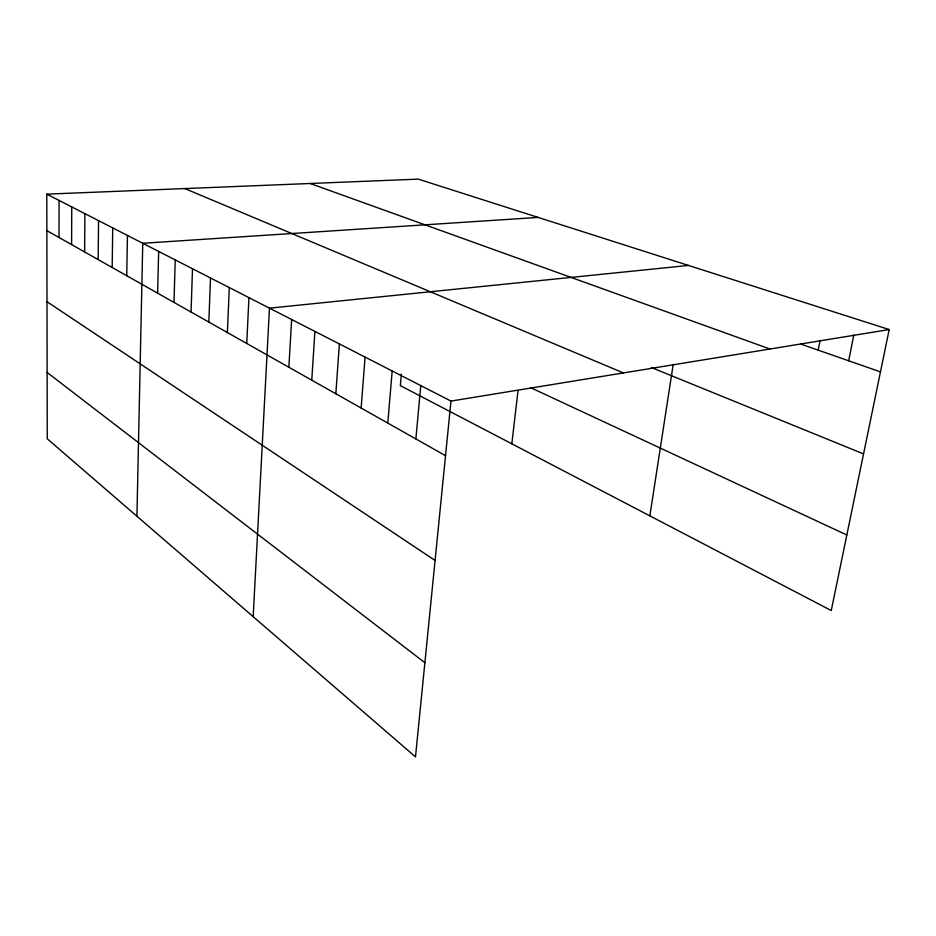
<?xml version="1.0" encoding="UTF-8"?>
<svg xmlns="http://www.w3.org/2000/svg" width="936" height="936" viewBox="0 0 936 936"><rect width="100%" height="100%" fill="white"/><g stroke="black" fill="none" stroke-linecap="round" stroke-linejoin="round"><path stroke-width="1.4" d="M59.015 237.498L59.05 200.421M71.592 244.6L71.756 206.926M84.626 251.959L84.907 213.665M98.151 259.588L98.561 220.65M112.18 267.509L112.729 227.904M126.734 275.734L127.448 235.439M136.925 516.251L142.752 243.278L538.165 217.421M157.611 293.155L158.664 251.421M173.991 302.398L175.231 259.904M191.049 312.027L192.5 268.749M208.833 322.066L210.506 277.969M227.378 332.537L229.297 287.586M246.753 343.477L248.941 297.636M253.176 616.66L269.474 308.155L688.475 265.438M288.85 367.24L291.646 319.504M311.77 380.168L314.905 331.414M335.837 393.763L339.358 343.933M361.144 408.037L365.075 357.096M387.785 423.084L392.184 370.972M401.345 374.178L400.351 385.632L831.25 610.541L889.2 329.554L418.252 179.127L46.8 194.15L47.256 438.785L415.49 756.873L450.976 401.076L46.8 194.15M415.876 438.937L420.767 385.609M511.828 443.816L518.029 390.534M649.853 515.865L673.206 364.42M818.204 350.158L820.076 340.306M848.695 360.793L853.796 335.006M450.976 401.076L889.2 329.554M800.912 344.12L880.472 371.885M310.19 183.491L769.942 349.011M651.316 367.509L863.554 453.913M184.837 188.569L623.434 372.926M530.747 387.715L846.823 534.994M46.87 230.642L445.524 455.68M46.999 301.72L435.076 560.465M47.128 372.446L424.885 662.723"/></g></svg>
